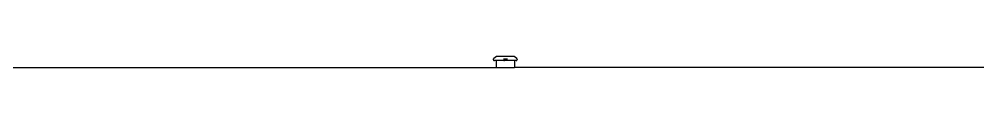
# Model space of a CAD drawing. Header units: inches. Extents: x 0.9 to 36.3, y 0.7 to 23.3.
# Drawn here: x 30.5403 to 30.8335, y 8.8464 to 8.8498 of the extents above; entities that cross this region are included whole.
import ezdxf

# ---------------------------------------------------------------- set-up
doc = ezdxf.new("R2010")
doc.units = ezdxf.units.IN
doc.layers.add('DG set', color=18, linetype='Continuous', lineweight=15)
doc.layers.add('Edges', color=7, linetype='Continuous')
doc.layers.get('DG set').off()

# ---------------------------------------------------------------- blocks, each defined once
blk = doc.blocks.new('Diesel Generator pl')
at = {"layer": 'Edges'}
for p, q in [((3.7316, 2.0272), (3.7315, 2.0269)), ((3.7315, 2.0269), (3.7316, 2.0265)), ((3.7317, 2.0276), (3.7316, 2.0272)), ((3.7316, 2.0265), (3.7317, 2.0262)), ((3.732, 2.0279), (3.7317, 2.0276)), ((3.7317, 2.0262), (3.732, 2.0259)), ((3.7323, 2.0281), (3.732, 2.0279)), ((3.732, 2.0259), (3.7323, 2.0257)), ((3.7358, 2.031), (3.7323, 2.0281)), ((3.7323, 2.0257), (3.7327, 2.0256)), ((3.7327, 2.0256), (3.7331, 2.0255)), ((3.7353, 2.0255), (3.7331, 2.0255)), ((3.7353, 2.0255), (3.7353, 2.016)), ((3.7458, 2.0255), (3.7353, 2.0255)), ((3.7597, 2.031), (3.7358, 2.031)), ((3.7458, 2.0281), (3.7458, 2.0276)), ((3.7458, 2.0272), (3.7458, 2.0262)), ((3.7458, 2.0259), (3.7458, 2.0255)), ((3.7458, 2.0255), (3.7468, 2.0255)), ((3.7468, 2.0281), (3.7468, 2.0276)), ((3.7468, 2.0272), (3.7468, 2.0262)), ((3.7468, 2.0259), (3.7468, 2.0255)), ((3.7479, 2.0255), (3.7468, 2.0255)), ((3.7479, 2.0281), (3.7479, 2.0276)), ((3.7479, 2.0272), (3.7479, 2.0262)), ((3.7479, 2.0259), (3.7479, 2.0255)), ((3.7501, 2.0255), (3.7479, 2.0255)), ((3.7501, 2.0281), (3.7501, 2.0276)), ((3.7501, 2.0272), (3.7501, 2.0262)), ((3.7501, 2.0259), (3.7501, 2.0255)), ((3.7603, 2.0255), (3.7501, 2.0255)), ((3.7633, 2.0281), (3.7597, 2.031)), ((3.7603, 2.0255), (3.7603, 2.016)), ((3.7625, 2.0255), (3.7603, 2.0255)), ((3.7625, 2.0255), (3.7629, 2.0256)), ((3.7629, 2.0256), (3.7633, 2.0257)), ((3.7636, 2.0279), (3.7633, 2.0281)), ((3.7633, 2.0257), (3.7636, 2.0259)), ((3.7639, 2.0276), (3.7636, 2.0279)), ((3.7636, 2.0259), (3.7639, 2.0262)), ((3.764, 2.0272), (3.7639, 2.0276)), ((3.7639, 2.0262), (3.764, 2.0265)), ((3.7641, 2.0269), (3.764, 2.0272)), ((3.764, 2.0265), (3.7641, 2.0269)), ((2.8959, 2.016), (3.7353, 2.016)), ((3.7353, 2.016), (3.7603, 2.016)), ((6.2017, 2.016), (3.7603, 2.016))]:
    blk.add_line(p, q, dxfattribs=at)

msp = doc.modelspace()

# ---------------------------------------------------------------- block references
at = {"layer": 'DG set', "xscale": 0.2264521623337326, "yscale": 0.2264521623337326, "zscale": 0.2264521623337326}
msp.add_blockref('Diesel Generator pl', (29.84027, 8.38988), dxfattribs=at)

doc.saveas('drawing.dxf')
